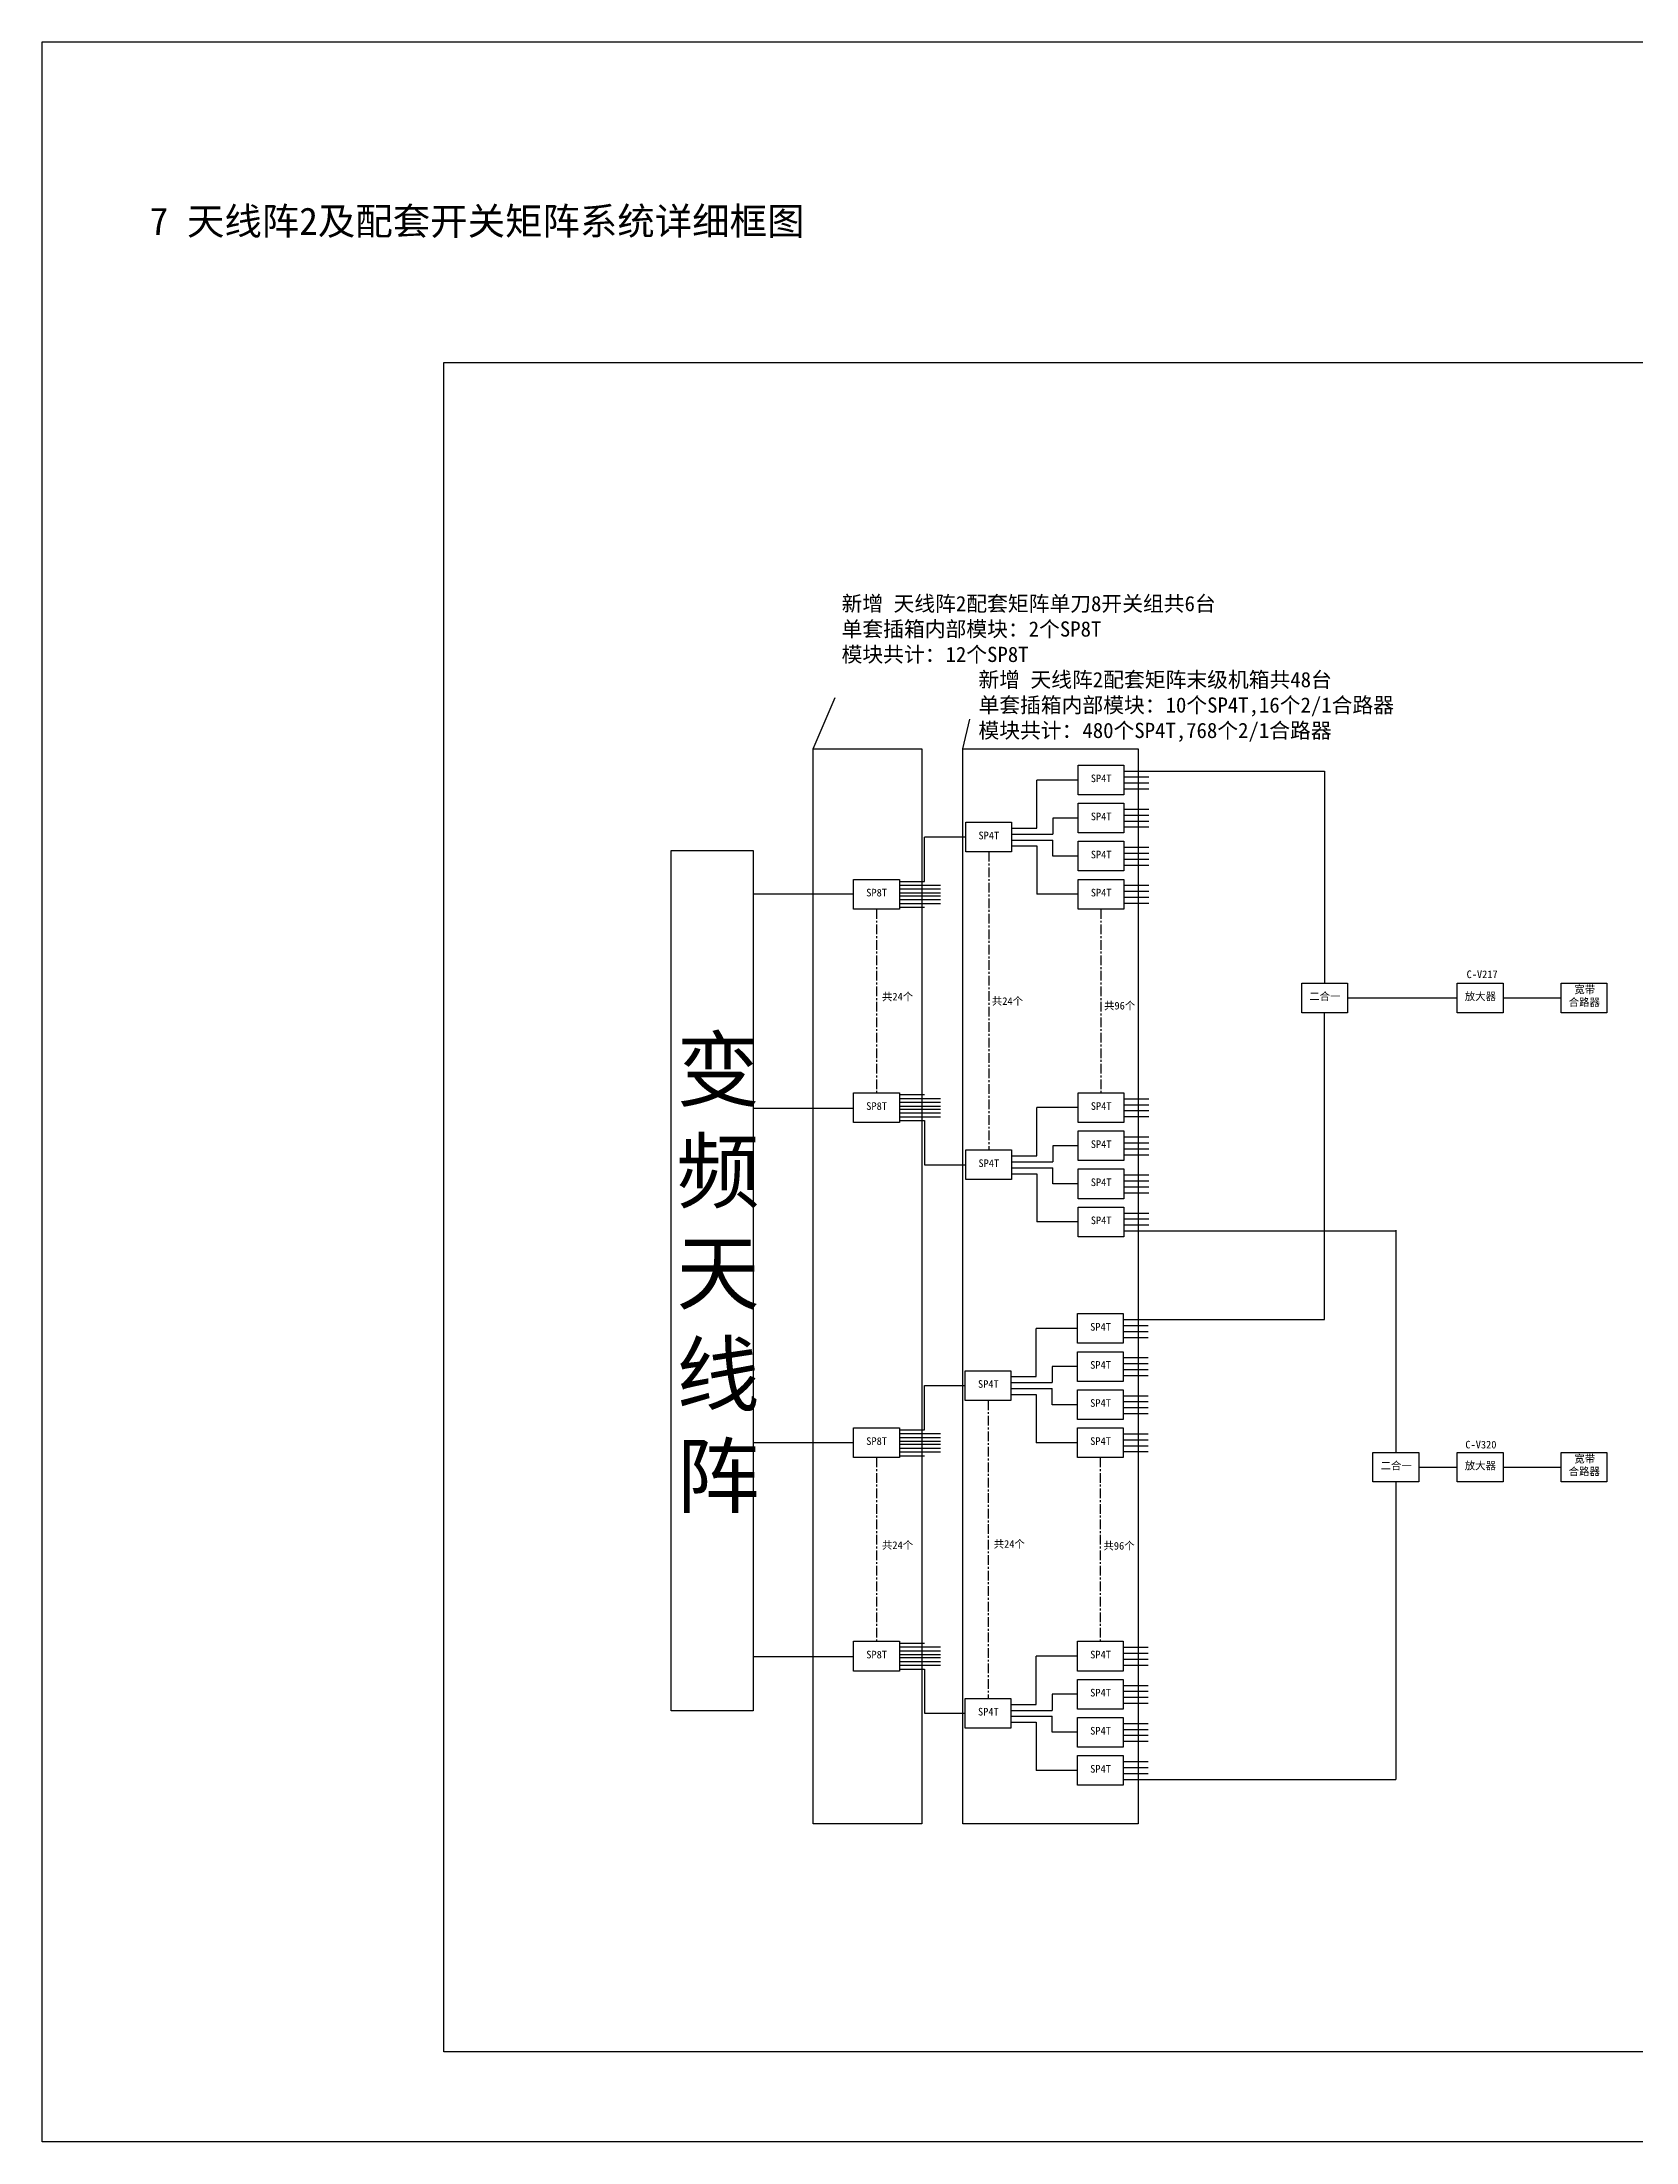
# Model space of a CAD drawing. Header units: millimetres. Extents: x 19126 to 29773, y -13344 to -11046.
# Drawn here: x 25837 to 26882, y -12831 to -11453 of the extents above; entities that cross this region are included whole.
import ezdxf

# ---------------------------------------------------------------- set-up
doc = ezdxf.new("R2010")
doc.units = ezdxf.units.MM
doc.linetypes.add('CENTER', pattern=[10.16, 6.35, -1.27, 1.27, -1.27])
for name, color, linetype in [('104路连线', 4, 'Continuous'), ('217-320连线', 2, 'Continuous'), ('中心线', 211, 'CENTER'), ('图层1', 7, 'Continuous'), ('尺寸线', 6, 'Continuous'), ('框线分割', 6, 'Continuous'), ('连线', 7, 'Continuous')]:
    doc.layers.add(name, color=color, linetype=linetype)
doc.styles.get("Standard").update_dxf_attribs({"font": ''})
doc.styles.get('Standard').set_extended_font_data('SimSun')

msp = doc.modelspace()

# ---------------------------------------------------------------- linework, layer by layer
at = {"color": 35}
for p, q in [((26562.9, -11931.3), (26678.2, -11931.3)), ((26693.2, -12080.2), (26765.2, -12080.2)), ((26795.2, -12080.2), (26833.3, -12080.2)), ((26678.2, -12291.3), (26678.2, -12090)), ((26562.5, -12291.3), (26678.2, -12291.3)), ((26415.7, -12334.7), (26442.4, -12334.7))]:
    msp.add_line(p, q, dxfattribs=at)
at = {"color": 4}
for p, q in [((26415.7, -12189.7), (26442.8, -12189.7)), ((26795.2, -12388.2), (26833.3, -12388.2)), ((26724.9, -12397.9), (26724.9, -12593.1)), ((26415.7, -12549.7), (26442.4, -12549.7))]:
    msp.add_line(p, q, dxfattribs=at)
msp.add_lwpolyline([(25836.8, -11452.8), (27745.8, -11452.8), (27745.8, -12831.1), (25836.8, -12831.1)], close=True)
at = {"color": 0}
msp.add_lwpolyline([(26249.6, -11983.4), (26303.4, -11983.4), (26303.4, -12548.1), (26249.6, -12548.1)], close=True, dxfattribs=at)
at = {"layer": '104路连线', "color": 35}
msp.add_line((26678.2, -11931.3), (26678.2, -12070.5), dxfattribs=at)
at = {"layer": '104路连线'}
for p, q in [((26303.4, -12152.5), (26369.2, -12152.5)), ((26546.4, -12233.1), (26562.9, -12233.1)), ((26562.9, -12233.1), (26724.9, -12233.1)), ((26724.9, -12232.6), (26724.9, -12378.5)), ((26739.9, -12388.2), (26765.2, -12388.2)), ((26303, -12512.5), (26369.2, -12512.5)), ((26546, -12593.1), (26562.5, -12593.1)), ((26562.5, -12593.1), (26724.9, -12593.1))]:
    msp.add_line(p, q, dxfattribs=at)
at = {"layer": '217-320连线', "color": 1}
msp.add_lwpolyline([(26100.5, -11663.2), (27668.6, -11663.2), (27668.6, -12772), (26100.5, -12772)], close=True, dxfattribs=at)
at = {"layer": '中心线', "color": 6}
msp.add_line((26457.8, -11984.4), (26457.8, -12180), dxfattribs=at)
at = {"layer": '中心线'}
for p, q in [((26384.2, -12021.9), (26384.2, -12142.5)), ((26531.4, -12021.9), (26531.4, -12142.5)), ((26457.4, -12344.4), (26457.4, -12540)), ((26384.2, -12381.9), (26384.2, -12502.5)), ((26531, -12381.9), (26531, -12502.5))]:
    msp.add_line(p, q, dxfattribs=at)
at = {"layer": '图层1'}
for p, q in [((26546.4, -11931.3), (26562.9, -11931.3)), ((26546.4, -11935.2), (26562.9, -11935.2)), ((26546.4, -11939.1), (26562.9, -11939.1)), ((26546.4, -11943), (26562.9, -11943)), ((26546.4, -11956.3), (26562.9, -11956.3)), ((26546.4, -11960.2), (26562.9, -11960.2)), ((26472.8, -11968.8), (26489.3, -11968.8)), ((26472.8, -11972.7), (26499.8, -11972.7)), ((26472.8, -11976.6), (26499.8, -11976.6)), ((26546.4, -11964.1), (26562.9, -11964.1)), ((26546.4, -11968), (26562.9, -11968)), ((26472.8, -11980.5), (26489.3, -11980.5)), ((26546.4, -11981.3), (26562.9, -11981.3)), ((26546.4, -11985.2), (26562.9, -11985.2)), ((26546.4, -11989.1), (26562.9, -11989.1)), ((26399.2, -12003.7), (26415.7, -12003.7)), ((26546.4, -11993), (26562.9, -11993)), ((26399.2, -12006.2), (26426.2, -12006.2)), ((26399.2, -12008.7), (26426.2, -12008.7)), ((26399.2, -12011.2), (26426.2, -12011.2)), ((26399.2, -12013.2), (26426.2, -12013.2)), ((26399.2, -12015.7), (26426.2, -12015.7)), ((26399.2, -12018.2), (26426.2, -12018.2)), ((26546.4, -12006.3), (26562.9, -12006.3)), ((26546.4, -12010.2), (26562.9, -12010.2)), ((26546.4, -12014.1), (26562.9, -12014.1)), ((26546.4, -12018), (26562.9, -12018)), ((26399.2, -12020.7), (26415.7, -12020.7)), ((26399.2, -12143.7), (26415.7, -12143.7)), ((26399.2, -12146.2), (26426.2, -12146.2)), ((26399.2, -12148.7), (26426.2, -12148.7)), ((26399.2, -12151.2), (26426.2, -12151.2)), ((26399.2, -12153.2), (26426.2, -12153.2)), ((26399.2, -12155.7), (26426.2, -12155.7)), ((26546.4, -12146.4), (26562.9, -12146.4)), ((26546.4, -12150.3), (26562.9, -12150.3)), ((26546.4, -12154.2), (26562.9, -12154.2)), ((26399.2, -12158.2), (26426.2, -12158.2)), ((26546.4, -12158.1), (26562.9, -12158.1)), ((26472.8, -12183.9), (26489.3, -12183.9)), ((26546.4, -12171.4), (26562.9, -12171.4)), ((26546.4, -12175.3), (26562.9, -12175.3)), ((26546.4, -12179.2), (26562.9, -12179.2)), ((26546.4, -12183.1), (26562.9, -12183.1)), ((26472.8, -12187.8), (26499.8, -12187.8)), ((26472.8, -12191.7), (26499.8, -12191.7)), ((26472.8, -12195.6), (26489.3, -12195.6)), ((26546.4, -12196.4), (26562.9, -12196.4)), ((26546.4, -12200.3), (26562.9, -12200.3)), ((26546.4, -12204.2), (26562.9, -12204.2)), ((26546.4, -12208.1), (26562.9, -12208.1)), ((26546.4, -12221.4), (26562.9, -12221.4)), ((26546.4, -12225.3), (26562.9, -12225.3)), ((26546.4, -12229.2), (26562.9, -12229.2)), ((26546, -12291.3), (26562.5, -12291.3)), ((26546, -12295.2), (26562.5, -12295.2)), ((26546, -12299.1), (26562.5, -12299.1)), ((26546, -12303), (26562.5, -12303)), ((26546, -12316.3), (26562.5, -12316.3)), ((26546, -12320.2), (26562.5, -12320.2)), ((26472.4, -12328.8), (26488.9, -12328.8)), ((26472.4, -12332.7), (26499.4, -12332.7)), ((26546, -12324.1), (26562.5, -12324.1)), ((26546, -12328), (26562.5, -12328)), ((26472.4, -12336.6), (26499.4, -12336.6)), ((26472.4, -12340.5), (26488.9, -12340.5)), ((26546, -12341.3), (26562.5, -12341.3)), ((26546, -12345.2), (26562.5, -12345.2)), ((26546, -12349.1), (26562.5, -12349.1)), ((26546, -12353), (26562.5, -12353)), ((26399.2, -12366.2), (26426.2, -12366.2)), ((26399.2, -12368.7), (26426.2, -12368.7)), ((26399.2, -12371.2), (26426.2, -12371.2)), ((26399.2, -12373.2), (26426.2, -12373.2)), ((26399.2, -12375.7), (26426.2, -12375.7)), ((26546, -12366.3), (26562.5, -12366.3)), ((26546, -12370.2), (26562.5, -12370.2)), ((26546, -12374.1), (26562.5, -12374.1)), ((26399.2, -12378.2), (26426.2, -12378.2)), ((26399.2, -12380.7), (26415.7, -12380.7)), ((26546, -12378), (26562.5, -12378)), ((26399.2, -12503.7), (26415.7, -12503.7)), ((26399.2, -12506.2), (26426.2, -12506.2)), ((26399.2, -12508.7), (26426.2, -12508.7)), ((26399.2, -12511.2), (26426.2, -12511.2)), ((26399.2, -12513.2), (26426.2, -12513.2)), ((26546, -12506.4), (26562.5, -12506.4)), ((26546, -12510.3), (26562.5, -12510.3)), ((26546, -12514.2), (26562.5, -12514.2)), ((26399.2, -12515.7), (26426.2, -12515.7)), ((26399.2, -12518.2), (26426.2, -12518.2)), ((26546, -12518.1), (26562.5, -12518.1)), ((26546, -12531.4), (26562.5, -12531.4)), ((26546, -12535.3), (26562.5, -12535.3)), ((26546, -12539.2), (26562.5, -12539.2)), ((26472.4, -12543.9), (26488.9, -12543.9)), ((26472.4, -12547.8), (26499.4, -12547.8)), ((26472.4, -12551.7), (26499.4, -12551.7)), ((26472.4, -12555.6), (26488.9, -12555.6)), ((26546, -12543.1), (26562.5, -12543.1)), ((26546, -12556.4), (26562.5, -12556.4)), ((26546, -12560.3), (26562.5, -12560.3)), ((26546, -12564.2), (26562.5, -12564.2)), ((26546, -12568.1), (26562.5, -12568.1)), ((26546, -12581.4), (26562.5, -12581.4)), ((26546, -12585.3), (26562.5, -12585.3)), ((26546, -12589.2), (26562.5, -12589.2))]:
    msp.add_line(p, q, dxfattribs=at)
at = {"layer": '图层1', "color": 4}
for p, q in [((26399.2, -12160.7), (26415.7, -12160.7)), ((26399.2, -12520.7), (26415.7, -12520.7))]:
    msp.add_line(p, q, dxfattribs=at)
at = {"layer": '图层1', "color": 35}
msp.add_line((26399.2, -12363.7), (26415.7, -12363.7), dxfattribs=at)
at = {"layer": '图层1'}
for points in [[(26516.4, -11927.4), (26546.4, -11927.4), (26546.4, -11946.9), (26516.4, -11946.9)], [(26516.4, -11952.4), (26546.4, -11952.4), (26546.4, -11971.9), (26516.4, -11971.9)], [(26442.8, -11964.9), (26472.8, -11964.9), (26472.8, -11984.4), (26442.8, -11984.4)], [(26516.4, -11977.4), (26546.4, -11977.4), (26546.4, -11996.9), (26516.4, -11996.9)], [(26369.2, -12002.4), (26399.2, -12002.4), (26399.2, -12021.9), (26369.2, -12021.9)], [(26516.4, -12002.4), (26546.4, -12002.4), (26546.4, -12021.9), (26516.4, -12021.9)], [(26663.2, -12070.5), (26693.2, -12070.5), (26693.2, -12090), (26663.2, -12090)], [(26765.2, -12070.5), (26795.2, -12070.5), (26795.2, -12090), (26765.2, -12090)], [(26833.3, -12070.5), (26863.3, -12070.5), (26863.3, -12090), (26833.3, -12090)], [(26369.2, -12142.5), (26399.2, -12142.5), (26399.2, -12162), (26369.2, -12162)], [(26516.4, -12142.5), (26546.4, -12142.5), (26546.4, -12162), (26516.4, -12162)], [(26516.4, -12167.5), (26546.4, -12167.5), (26546.4, -12187), (26516.4, -12187)], [(26442.8, -12180), (26472.8, -12180), (26472.8, -12199.5), (26442.8, -12199.5)], [(26516.4, -12192.5), (26546.4, -12192.5), (26546.4, -12212), (26516.4, -12212)], [(26516.4, -12217.5), (26546.4, -12217.5), (26546.4, -12237), (26516.4, -12237)], [(26516, -12287.4), (26546, -12287.4), (26546, -12306.9), (26516, -12306.9)], [(26516, -12312.4), (26546, -12312.4), (26546, -12331.9), (26516, -12331.9)], [(26442.4, -12324.9), (26472.4, -12324.9), (26472.4, -12344.4), (26442.4, -12344.4)], [(26516, -12337.4), (26546, -12337.4), (26546, -12356.9), (26516, -12356.9)], [(26369.2, -12362.4), (26399.2, -12362.4), (26399.2, -12381.9), (26369.2, -12381.9)], [(26516, -12362.4), (26546, -12362.4), (26546, -12381.9), (26516, -12381.9)], [(26709.9, -12378.5), (26739.9, -12378.5), (26739.9, -12397.9), (26709.9, -12397.9)], [(26765.2, -12378.5), (26795.2, -12378.5), (26795.2, -12397.9), (26765.2, -12397.9)], [(26833.3, -12378.5), (26863.3, -12378.5), (26863.3, -12397.9), (26833.3, -12397.9)], [(26369.2, -12502.5), (26399.2, -12502.5), (26399.2, -12522), (26369.2, -12522)], [(26516, -12502.5), (26546, -12502.5), (26546, -12522), (26516, -12522)], [(26516, -12527.5), (26546, -12527.5), (26546, -12547), (26516, -12547)], [(26442.4, -12540), (26472.4, -12540), (26472.4, -12559.5), (26442.4, -12559.5)], [(26516, -12552.5), (26546, -12552.5), (26546, -12572), (26516, -12572)], [(26516, -12577.5), (26546, -12577.5), (26546, -12597), (26516, -12597)]]:
    msp.add_lwpolyline(points, close=True, dxfattribs=at)
at = {"layer": '框线分割', "color": 1}
for p, q in [((26342.7, -11916.8), (26357.1, -11883)), ((26440.8, -11916.8), (26445.4, -11897.3))]:
    msp.add_line(p, q, dxfattribs=at)
for points in [[(26342.7, -11916.8), (26414, -11916.8), (26414, -12622.4), (26342.7, -12622.4)], [(26440.8, -11916.8), (26555.8, -11916.8), (26555.8, -12622.4), (26440.8, -12622.4)]]:
    msp.add_lwpolyline(points, close=True, dxfattribs=at)
at = {"layer": '连线'}
for p, q in [((26516.4, -11937.2), (26489.3, -11937.2)), ((26489.3, -11968.8), (26489.3, -11937.2)), ((26516.4, -11962.2), (26499.8, -11962.2)), ((26499.8, -11962.2), (26499.8, -11972.7)), ((26442.8, -11974.7), (26415.7, -11974.7)), ((26415.7, -12003.7), (26415.7, -11974.7)), ((26499.8, -11987.2), (26499.8, -11976.6)), ((26489.3, -11980.5), (26489.3, -12012.2)), ((26516.4, -11987.2), (26499.8, -11987.2)), ((26516.4, -12012.2), (26489.3, -12012.2)), ((26516.4, -12152.2), (26489.3, -12152.2)), ((26489.3, -12183.9), (26489.3, -12152.2)), ((26516.4, -12177.2), (26499.8, -12177.2)), ((26499.8, -12177.2), (26499.8, -12187.8)), ((26489.3, -12195.6), (26489.3, -12227.2)), ((26499.8, -12202.2), (26499.8, -12191.7)), ((26516.4, -12202.2), (26499.8, -12202.2)), ((26516.4, -12227.2), (26489.3, -12227.2)), ((26516, -12297.2), (26488.9, -12297.2)), ((26488.9, -12328.8), (26488.9, -12297.2)), ((26516, -12322.2), (26499.4, -12322.2)), ((26499.4, -12322.2), (26499.4, -12332.7)), ((26488.9, -12340.5), (26488.9, -12372.2)), ((26499.4, -12347.2), (26499.4, -12336.6)), ((26516, -12347.2), (26499.4, -12347.2)), ((26516, -12372.2), (26488.9, -12372.2)), ((26724.9, -12372.7), (26724.9, -12378.5)), ((26516, -12512.2), (26488.9, -12512.2)), ((26488.9, -12543.9), (26488.9, -12512.2)), ((26516, -12537.2), (26499.4, -12537.2)), ((26499.4, -12537.2), (26499.4, -12547.8)), ((26488.9, -12555.6), (26488.9, -12587.2)), ((26499.4, -12562.2), (26499.4, -12551.7)), ((26516, -12562.2), (26499.4, -12562.2)), ((26516, -12587.2), (26488.9, -12587.2))]:
    msp.add_line(p, q, dxfattribs=at)
at = {"layer": '连线', "color": 35}
for p, q in [((26369.2, -12012.2), (26303.4, -12012.2)), ((26415.7, -12363.7), (26415.7, -12334.7)), ((26369.2, -12372.2), (26303, -12372.2))]:
    msp.add_line(p, q, dxfattribs=at)
at = {"layer": '连线', "color": 4}
for p, q in [((26415.7, -12160.7), (26415.7, -12189.7)), ((26415.7, -12520.7), (26415.7, -12549.7))]:
    msp.add_line(p, q, dxfattribs=at)

# ---------------------------------------------------------------- texts
at = {"insert": (25907.4, -11561.4), "char_height": 18, "attachment_point": 1}
msp.add_mtext_dynamic_manual_height_columns('{\\fFangSong|b1|i0|c134|p49;7 天线阵2及配套开关矩阵系统详细框图}', width=1230.671, gutter_width=12.5, heights=[0], dxfattribs=at)
at = {"layer": '217-320连线', "insert": (26102.4, -12107.2), "char_height": 40, "attachment_point": 1}
msp.add_mtext_dynamic_manual_height_columns('\\pi150.59;{\\T1.2;\\C1;变\\P频\\P天\\P线\\P阵}', width=263.789, gutter_width=12.5, heights=[0], dxfattribs=at)
at = {"layer": '尺寸线', "char_height": 5, "attachment_point": 1}
for s, width, insert in [('\\pi14.895;SP4T', 43.457, (26509.9, -11933.6)), ('\\pi14.895;SP4T', 43.457, (26509.9, -11958.6)), ('\\pi14.895;SP4T', 43.457, (26436.2, -11971.1)), ('\\pi14.895;SP4T', 43.457, (26509.9, -11983.6)), ('\\pi14.895;SP8T', 43.457, (26362.6, -12008.6)), ('\\pi14.895;SP4T', 43.457, (26509.9, -12008.6)), ('C-V217', 18.8, (26771.3, -12062.2)), ('\\pi15.062;宽带\\P\\pi11.367;合路器', 43.457, (26826.9, -12072.2)), ('共24个', 38.511, (26387.8, -12076.9)), ('共24个', 38.511, (26459.9, -12079.8)), ('共96个', 38.511, (26533.5, -12082.8)), ('二合一', 43.457, (26668.1, -12076.7)), ('放大器', 43.457, (26770.1, -12076.7)), ('\\pi14.895;SP8T', 43.457, (26362.6, -12148.7)), ('\\pi14.895;SP4T', 43.457, (26509.9, -12148.7)), ('\\pi14.895;SP4T', 43.457, (26509.9, -12173.7)), ('\\pi14.895;SP4T', 43.457, (26436.2, -12186.2)), ('\\pi14.895;SP4T', 43.457, (26509.9, -12198.7)), ('\\pi14.895;SP4T', 43.457, (26509.9, -12223.7)), ('\\pi14.895;SP4T', 43.457, (26509.5, -12293.6)), ('\\pi14.895;SP4T', 43.457, (26509.5, -12318.6)), ('\\pi14.895;SP4T', 43.457, (26435.9, -12331.1)), ('\\pi14.895;SP4T', 43.457, (26509.5, -12343.6)), ('\\pi14.895;SP8T', 43.457, (26362.6, -12368.6)), ('\\pi14.895;SP4T', 43.457, (26509.5, -12368.6)), ('C-V320', 18.8, (26770.5, -12370.9)), ('二合一', 43.457, (26714.9, -12384.7)), ('放大器', 43.457, (26770.1, -12384.7)), ('\\pi15.062;宽带\\P\\pi11.367;合路器', 43.457, (26826.9, -12380.2)), ('共24个', 38.511, (26387.8, -12436.9)), ('共24个', 38.511, (26461.1, -12436.1)), ('共96个', 38.511, (26533.1, -12437.3)), ('\\pi14.895;SP8T', 43.457, (26362.6, -12508.7)), ('\\pi14.895;SP4T', 43.457, (26509.5, -12508.7)), ('\\pi14.895;SP4T', 43.457, (26509.5, -12533.7)), ('\\pi14.895;SP4T', 43.457, (26435.9, -12546.2)), ('\\pi14.895;SP4T', 43.457, (26509.5, -12558.7)), ('\\pi14.895;SP4T', 43.457, (26509.5, -12583.7))]:
    msp.add_mtext_dynamic_manual_height_columns(s, width=width, gutter_width=12.5, heights=[0], dxfattribs=dict(at, insert=insert))
at = {"layer": '框线分割', "color": 1, "char_height": 10, "attachment_point": 1}
for s, insert in [('新增 天线阵2配套矩阵单刀8开关组共6台\\P单套插箱内部模块：2个SP8T\\P模块共计：12个SP8T', (26361.3, -11816.4)), ('新增 天线阵2配套矩阵末级机箱共48台\\P单套插箱内部模块：10个SP4T,16个2/1合路器\\P模块共计：480个SP4T,768个2/1合路器', (26451.1, -11866.3))]:
    msp.add_mtext_dynamic_manual_height_columns(s, width=377.822, gutter_width=12.5, heights=[0], dxfattribs=dict(at, insert=insert))

doc.saveas('drawing.dxf')
